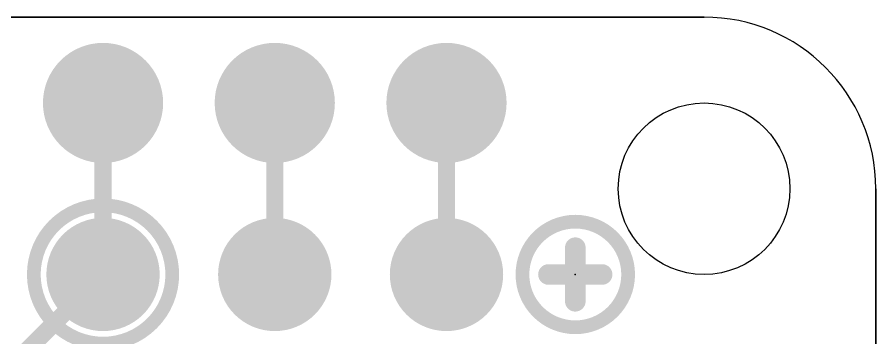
# Model space of a CAD drawing. Extents: x -3.2 to 50.9, y 0 to 22.9.
# Drawn here: x 38.1 to 50.8, y 18.11 to 22.86 of the extents above; entities that cross this region are included whole.
import ezdxf

# ---------------------------------------------------------------- set-up
doc = ezdxf.new("R2010")
doc.units = 0
for name, color, linetype in [('16', 5, 'CONTINUOUS'), ('17', 110, 'CONTINUOUS'), ('20', 4, 'CONTINUOUS'), ('21', 40, 'CONTINUOUS'), ('23', 53, 'CONTINUOUS')]:
    doc.layers.add(name, color=color, linetype=linetype)

# ---------------------------------------------------------------- blocks, each defined once
blk = doc.blocks.new('ROUNDP')
at = {"const_width": 0.5}
blk.add_lwpolyline([(0, -0.25, 1), (0, 0.25, 1), (0, -0.25)], format="xyb", dxfattribs=at)

msp = doc.modelspace()

# ---------------------------------------------------------------- linework, layer by layer
at = {"layer": '16', "const_width": 0.254}
for points in [[(39.37, 21.59), (39.37, 19.05)], [(41.91, 19.05), (41.91, 21.59)], [(44.45, 21.59), (44.45, 19.05)], [(37.084, 16.764), (39.37, 19.05)]]:
    msp.add_lwpolyline(points, dxfattribs=at)
at = {"layer": '16', "const_width": 0.127}
for points in [[(39.4335, 21.59, 1), (39.3065, 21.59)], [(41.9735, 21.59, 1), (41.8465, 21.59)], [(44.5135, 21.59, 1), (44.3865, 21.59)], [(39.3065, 19.05, 1), (39.4335, 19.05)], [(39.4149, 19.0051, 1), (39.3251, 19.0949)], [(41.8465, 19.05, 1), (41.9735, 19.05)], [(44.3865, 19.05, 1), (44.5135, 19.05)]]:
    msp.add_lwpolyline(points, format="xyb", dxfattribs=at)
at = {"layer": '20'}
for p, q in [((2.54, 22.86), (48.26, 22.86)), ((48.26, 22.86), (2.54, 22.86)), ((50.8, 20.32), (50.8, 2.54)), ((50.8, 2.54), (50.8, 20.32))]:
    msp.add_line(p, q, dxfattribs=at)
msp.add_circle((48.26, 20.32), 1.27, dxfattribs=at)
msp.add_arc((48.26, 20.32), 2.54, 0, 90, dxfattribs=at)
msp.add_arc((48.26, 20.32), 2.54, 0, 90, dxfattribs=at)
at = {"layer": '21'}
for points, const_width in [([(39.37, 18.0261, 1), (39.37, 20.0739, 1), (39.37, 18.0261)], 0.2032), ([(46.355, 18.2683, 1), (46.355, 19.8317, 1), (46.355, 18.2683)], 0.2032), ([(46.4312, 19.4468, 1), (46.2788, 19.4468)], 0.1524), ([(45.9581, 19.1262, 1), (45.9581, 18.9738)], 0.1524), ([(46.7518, 18.9738, 1), (46.7518, 19.1262)], 0.1524), ([(46.2788, 18.6532, 1), (46.4312, 18.6532)], 0.1524)]:
    msp.add_lwpolyline(points, format="xyb", dxfattribs=dict(at, const_width=const_width))
at = {"layer": '21', "const_width": 0.3048}
for points in [[(46.355, 19.4468), (46.355, 18.6532)], [(46.7518, 19.05), (45.9581, 19.05)]]:
    msp.add_lwpolyline(points, dxfattribs=at)
at = {"layer": '23'}
msp.add_point((46.355, 19.05), dxfattribs=at)

# ---------------------------------------------------------------- block references
at = {"layer": '17', "xscale": 1.778, "yscale": 1.778}
for p in [(39.37, 21.59), (39.37, 21.59), (41.91, 21.59), (41.91, 21.59), (44.45, 21.59), (44.45, 21.59)]:
    msp.add_blockref('ROUNDP', p, dxfattribs=at)
at = {"layer": '17', "xscale": 1.6764, "yscale": 1.6764, "rotation": 90}
for p in [(39.37, 19.05), (39.37, 19.05), (41.91, 19.05), (41.91, 19.05), (44.45, 19.05), (44.45, 19.05)]:
    msp.add_blockref('ROUNDP', p, dxfattribs=at)

doc.saveas('drawing.dxf')
